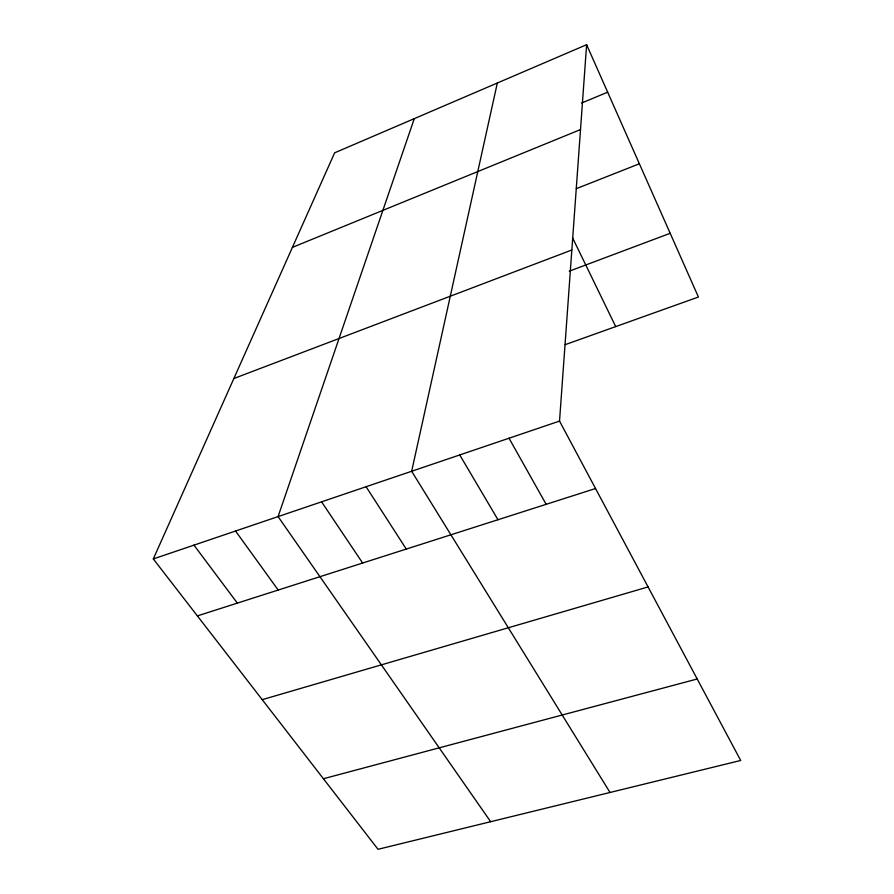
<?xml version="1.0" encoding="UTF-8"?>
<svg xmlns="http://www.w3.org/2000/svg" width="894" height="894" viewBox="0 0 894 894"><rect width="100%" height="100%" fill="white"/><g stroke="black" fill="none" stroke-linecap="round" stroke-linejoin="round"><path stroke-width="1.34" d="M559.532 421.085L586.62 44.7L334.635 152.818L153.299 558.94L378.028 849.3L740.701 760.47L559.532 421.085L153.299 558.94M497.321 83.019L411.665 471.261L610.032 792.475M414.291 118.634L278.079 516.598L490.672 821.709M581.603 103.022L607.663 92.194M292.416 247.37L580.519 129.563M576.317 188.668L639.378 163.77M233.848 378.52L571.847 249.996M569.299 271.161L670.187 233.3M565.187 344.671L698.415 297.02L586.62 44.7M197.384 615.899L595.538 488.526M262.221 699.667L648.072 586.933M323.416 778.741L697.208 678.993M193.964 545.139L237.357 603.115M235.547 531.025L278.202 590.051M321.583 501.836L362.629 563.041M366.093 486.727L406.267 549.072M459.739 454.945L497.969 519.738M509.021 438.228L546.167 504.328M572.674 238.05L615.709 326.601"/></g></svg>
